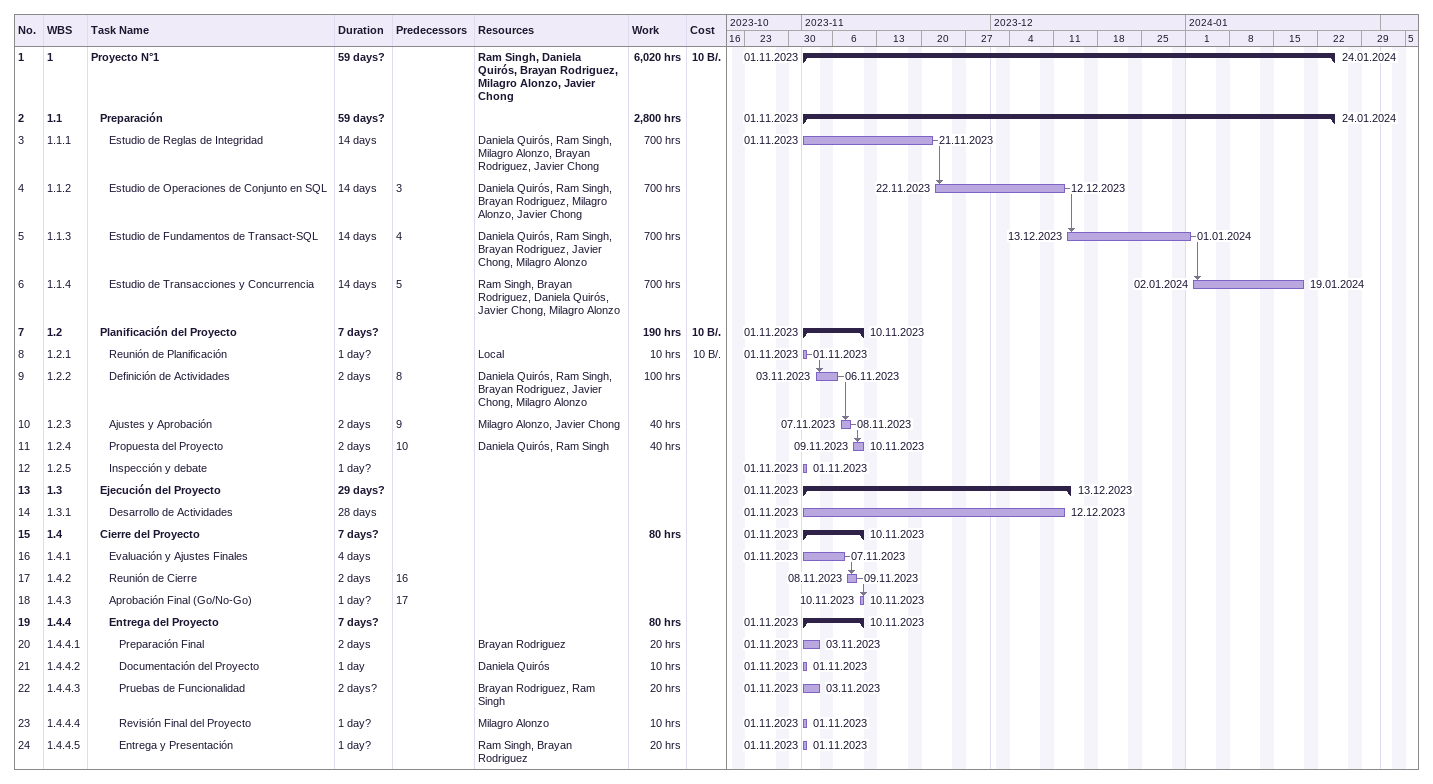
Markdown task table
| ID | WBS | Task | Duration | Start | Finish | Predecessors | Resources | Work (h) | Cost (B/.) |
|---|---|---|---|---|---|---|---|---|---|
| 1 | 1 | **Proyecto N°1** | 59d? | 2023-11-01 | 2024-01-24 |  | Ram Singh, Daniela Quirós, Brayan Rodriguez, Milagro Alonzo, Javier Chong | 6020 | 10 |
| 2 | 1.1 | **Preparación** | 59d? | 2023-11-01 | 2024-01-24 |  |  | 2800 |  |
| 3 | 1.1.1 | Estudio de Reglas de Integridad | 14d | 2023-11-01 | 2023-11-21 |  | Daniela Quirós, Ram Singh, Milagro Alonzo, Brayan Rodriguez, Javier Chong | 700 |  |
| 4 | 1.1.2 | Estudio de Operaciones de Conjunto en SQL | 14d | 2023-11-22 | 2023-12-12 | 3 | Daniela Quirós, Ram Singh, Brayan Rodriguez, Milagro Alonzo, Javier Chong | 700 |  |
| 5 | 1.1.3 | Estudio de Fundamentos de Transact-SQL | 14d | 2023-12-13 | 2024-01-01 | 4 | Daniela Quirós, Ram Singh, Brayan Rodriguez, Javier Chong, Milagro Alonzo | 700 |  |
| 6 | 1.1.4 | Estudio de Transacciones y Concurrencia | 14d | 2024-01-02 | 2024-01-19 | 5 | Ram Singh, Brayan Rodriguez, Daniela Quirós, Javier Chong, Milagro Alonzo | 700 |  |
| 7 | 1.2 | **Planificación del Proyecto** | 7d? | 2023-11-01 | 2023-11-10 |  |  | 190 | 10 |
| 8 | 1.2.1 | Reunión de Planificación | 1d? | 2023-11-01 | 2023-11-01 |  | Local | 10 | 10 |
| 9 | 1.2.2 | Definición de Actividades | 2d | 2023-11-03 | 2023-11-06 | 8 | Daniela Quirós, Ram Singh, Brayan Rodriguez, Javier Chong, Milagro Alonzo | 100 |  |
| 10 | 1.2.3 | Ajustes y Aprobación | 2d | 2023-11-07 | 2023-11-08 | 9 | Milagro Alonzo, Javier Chong | 40 |  |
| 11 | 1.2.4 | Propuesta del Proyecto | 2d | 2023-11-09 | 2023-11-10 | 10 | Daniela Quirós, Ram Singh | 40 |  |
| 12 | 1.2.5 | Inspección y debate | 1d? | 2023-11-01 | 2023-11-01 |  |  |  |  |
| 13 | 1.3 | **Ejecución del Proyecto** | 29d? | 2023-11-01 | 2023-12-13 |  |  |  |  |
| 14 | 1.3.1 | Desarrollo de Actividades | 28d | 2023-11-01 | 2023-12-12 |  |  |  |  |
| 15 | 1.4 | **Cierre del Proyecto** | 7d? | 2023-11-01 | 2023-11-10 |  |  | 80 |  |
| 16 | 1.4.1 | Evaluación y Ajustes Finales | 4d | 2023-11-01 | 2023-11-07 |  |  |  |  |
| 17 | 1.4.2 | Reunión de Cierre | 2d | 2023-11-08 | 2023-11-09 | 16 |  |  |  |
| 18 | 1.4.3 | Aprobación Final (Go/No-Go) | 1d? | 2023-11-10 | 2023-11-10 | 17 |  |  |  |
| 19 | 1.4.4 | **Entrega del Proyecto** | 7d? | 2023-11-01 | 2023-11-10 |  |  | 80 |  |
| 20 | 1.4.4.1 | Preparación Final | 2d | 2023-11-01 | 2023-11-03 |  | Brayan Rodriguez | 20 |  |
| 21 | 1.4.4.2 | Documentación del Proyecto | 1d | 2023-11-01 | 2023-11-01 |  | Daniela Quirós | 10 |  |
| 22 | 1.4.4.3 | Pruebas de Funcionalidad | 2d? | 2023-11-01 | 2023-11-03 |  | Brayan Rodriguez, Ram Singh | 20 |  |
| 23 | 1.4.4.4 | Revisión Final del Proyecto | 1d? | 2023-11-01 | 2023-11-01 |  | Milagro Alonzo | 10 |  |
| 24 | 1.4.4.5 | Entrega y Presentación | 1d? | 2023-11-01 | 2023-11-01 |  | Ram Singh, Brayan Rodriguez | 20 |  |
